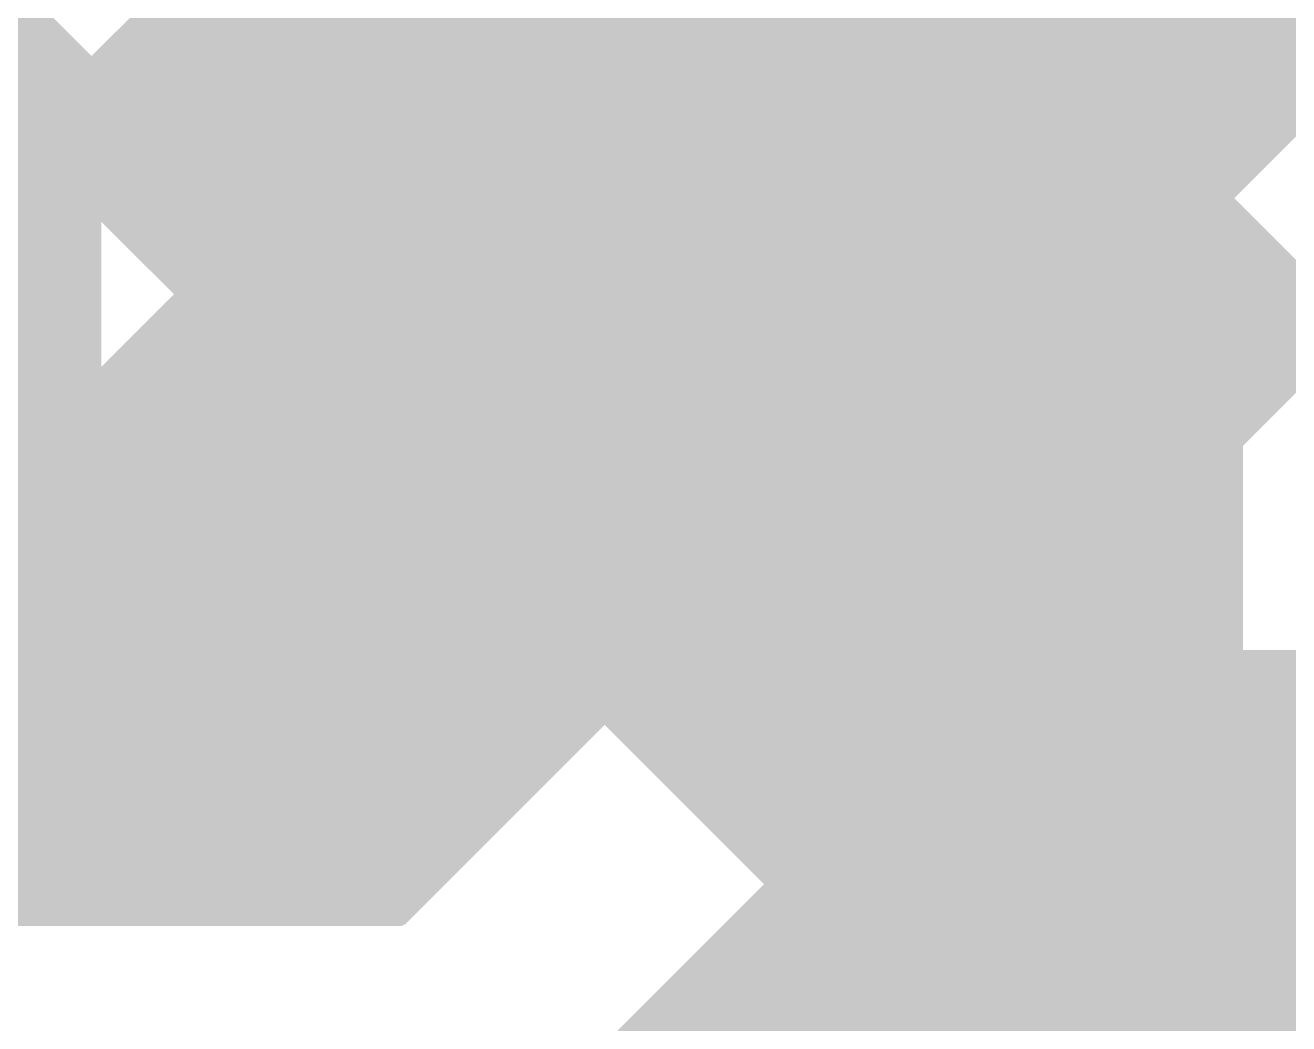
# Model space of a CAD drawing. Extents: x 0 to 99.8, y 0 to 95.2.
# Drawn here: x 46.18 to 56.03, y 36.56 to 44.35 of the extents above; entities that cross this region are included whole.
import ezdxf

# ---------------------------------------------------------------- set-up
doc = ezdxf.new("R2010")
doc.units = 0
doc.layers.add('156', color=253, linetype='CONTINUOUS')
doc.layers.add('157', color=20, linetype='CONTINUOUS')

msp = doc.modelspace()

# ---------------------------------------------------------------- linework, layer by layer
at = {"layer": '156', "const_width": 0.1524}
for points in [[(53.8, 40.1), (54.9, 41.2)], [(54.9, 41.2), (55.6, 41.2)], [(55.6, 41.2), (55.6, 39.4)], [(54.848, 41.148), (55.6, 41.148)], [(54.6956, 40.9956), (55.6, 40.9956)], [(54.5432, 40.8432), (55.6, 40.8432)], [(54.3908, 40.6908), (55.6, 40.6908)], [(54.2384, 40.5384), (55.6, 40.5384)], [(54.086, 40.386), (55.6, 40.386)], [(53.9336, 40.2336), (55.6, 40.2336)], [(53.8, 39.4), (53.8, 40.1)], [(53.8, 40.0812), (55.6, 40.0812)], [(53.8, 39.9288), (55.6, 39.9288)], [(53.8, 39.7764), (55.6, 39.7764)], [(53.8, 39.624), (55.6, 39.624)], [(53.8, 39.4716), (55.6, 39.4716)], [(49, 34.6), (53.8, 39.4)], [(55.6, 39.4), (56.2, 39.4)], [(53.7192, 39.3192), (58.4, 39.3192)], [(53.5668, 39.1668), (58.4, 39.1668)], [(53.4144, 39.0144), (58.4, 39.0144)], [(53.262, 38.862), (58.8, 38.862)], [(53.1096, 38.7096), (58.8, 38.7096)], [(52.9572, 38.5572), (58.8, 38.5572)], [(52.8048, 38.4048), (58.8, 38.4048)], [(52.6524, 38.2524), (58.8, 38.2524)], [(52.5, 38.1), (58.8, 38.1)], [(52.3476, 37.9476), (58.8, 37.9476)], [(52.1952, 37.7952), (58.8, 37.7952)], [(52.0428, 37.6428), (58.8, 37.6428)], [(51.8904, 37.4904), (58.8, 37.4904)], [(51.738, 37.338), (58.8, 37.338)], [(51.5856, 37.1856), (58.8, 37.1856)], [(51.4332, 37.0332), (58.8, 37.0332)], [(51.2808, 36.8808), (58.8, 36.8808)], [(51.1284, 36.7284), (58.8, 36.7284)], [(50.976, 36.576), (58.8, 36.576)]]:
    msp.add_lwpolyline(points, dxfattribs=at)
at = {"layer": '156', "const_width": 0.0762}
for points in [[(54.9, 41.2381, 1), (54.9, 41.1619)], [(54.9269, 41.1731, 1), (54.8731, 41.2269)], [(55.6381, 41.2, 1), (55.5619, 41.2)], [(55.6, 41.1619, 1), (55.6, 41.2381)], [(54.848, 41.1861, 1), (54.848, 41.1099)], [(55.6, 41.1099, 1), (55.6, 41.1861)], [(54.6956, 41.0337, 1), (54.6956, 40.9575)], [(55.6, 40.9575, 1), (55.6, 41.0337)], [(54.5432, 40.8813, 1), (54.5432, 40.8051)], [(55.6, 40.8051, 1), (55.6, 40.8813)], [(54.3908, 40.7289, 1), (54.3908, 40.6527)], [(55.6, 40.6527, 1), (55.6, 40.7289)], [(54.2384, 40.5765, 1), (54.2384, 40.5003)], [(55.6, 40.5003, 1), (55.6, 40.5765)], [(54.086, 40.4241, 1), (54.086, 40.3479)], [(55.6, 40.3479, 1), (55.6, 40.4241)], [(53.9336, 40.2717, 1), (53.9336, 40.1955)], [(55.6, 40.1955, 1), (55.6, 40.2717)], [(53.8381, 40.1, 1), (53.7619, 40.1)], [(53.8, 40.1193, 1), (53.8, 40.0431)], [(53.7731, 40.1269, 1), (53.8269, 40.0731)], [(55.6, 40.0431, 1), (55.6, 40.1193)], [(53.8, 39.9669, 1), (53.8, 39.8907)], [(55.6, 39.8907, 1), (55.6, 39.9669)], [(53.8, 39.8145, 1), (53.8, 39.7383)], [(55.6, 39.7383, 1), (55.6, 39.8145)], [(53.8, 39.6621, 1), (53.8, 39.5859)], [(55.6, 39.5859, 1), (55.6, 39.6621)], [(53.8, 39.5097, 1), (53.8, 39.4335)], [(55.6, 39.4335, 1), (55.6, 39.5097)], [(53.7619, 39.4, 1), (53.8381, 39.4)], [(53.8269, 39.3731, 1), (53.7731, 39.4269)], [(55.6, 39.4381, 1), (55.6, 39.3619)], [(55.5619, 39.4, 1), (55.6381, 39.4)], [(53.7192, 39.3573, 1), (53.7192, 39.2811)], [(53.5668, 39.2049, 1), (53.5668, 39.1287)], [(53.4144, 39.0525, 1), (53.4144, 38.9763)], [(53.262, 38.9001, 1), (53.262, 38.8239)], [(53.1096, 38.7477, 1), (53.1096, 38.6715)], [(52.9572, 38.5953, 1), (52.9572, 38.5191)], [(52.8048, 38.4429, 1), (52.8048, 38.3667)], [(52.6524, 38.2905, 1), (52.6524, 38.2143)], [(52.5, 38.1381, 1), (52.5, 38.0619)], [(52.3476, 37.9857, 1), (52.3476, 37.9095)], [(52.1952, 37.8333, 1), (52.1952, 37.7571)], [(52.0428, 37.6809, 1), (52.0428, 37.6047)], [(51.8904, 37.5285, 1), (51.8904, 37.4523)], [(51.738, 37.3761, 1), (51.738, 37.2999)], [(51.5856, 37.2237, 1), (51.5856, 37.1475)], [(51.4332, 37.0713, 1), (51.4332, 36.9951)], [(51.2808, 36.9189, 1), (51.2808, 36.8427)], [(51.1284, 36.7665, 1), (51.1284, 36.6903)], [(50.976, 36.6141, 1), (50.976, 36.5379)]]:
    msp.add_lwpolyline(points, format="xyb", dxfattribs=at)
at = {"layer": '157', "const_width": 0.1524}
for points in [[(50.6, 47.9), (46.2, 43.5)], [(56.5, 42), (50.6, 47.9)], [(46.7, 41.5), (51.8, 46.6)], [(44.7, 46), (46.7, 44)], [(57.6, 45.1), (51.1, 38.6)], [(44.1516, 44.3484), (46.3516, 44.3484)], [(47.0484, 44.3484), (54.1516, 44.3484)], [(49.5484, 44.3484), (56.8484, 44.3484)], [(44.304, 44.196), (46.504, 44.196)], [(46.896, 44.196), (54.304, 44.196)], [(49.396, 44.196), (56.696, 44.196)], [(44.4564, 44.0436), (46.6564, 44.0436)], [(46.7, 44), (46.7, 41.5)], [(46.7436, 44.0436), (54.4564, 44.0436)], [(49.2436, 44.0436), (56.5436, 44.0436)], [(44.6088, 43.8912), (46.7, 43.8912)], [(46.5912, 43.8912), (54.6088, 43.8912)], [(49.0912, 43.8912), (56.3912, 43.8912)], [(44.7612, 43.7388), (46.7, 43.7388)], [(46.4388, 43.7388), (54.7612, 43.7388)], [(48.9388, 43.7388), (56.2388, 43.7388)], [(44.9136, 43.5864), (46.7, 43.5864)], [(46.2864, 43.5864), (54.9136, 43.5864)], [(48.7864, 43.5864), (56.0864, 43.5864)], [(46.2, 43.5), (52.1, 37.6)], [(45.066, 43.434), (46.7, 43.434)], [(46.266, 43.434), (55.066, 43.434)], [(48.634, 43.434), (55.934, 43.434)], [(45.2, 43.2816), (46.7, 43.2816)], [(46.4184, 43.2816), (55.2184, 43.2816)], [(48.4816, 43.2816), (55.7816, 43.2816)], [(45.2, 43.1292), (46.7, 43.1292)], [(46.5708, 43.1292), (55.3708, 43.1292)], [(48.3292, 43.1292), (55.6292, 43.1292)], [(45.2, 42.9768), (46.7, 42.9768)], [(46.7232, 42.9768), (55.5232, 42.9768)], [(48.1768, 42.9768), (55.4768, 42.9768)], [(45.2, 42.8244), (46.7, 42.8244)], [(46.8756, 42.8244), (55.6756, 42.8244)], [(48.0244, 42.8244), (55.3244, 42.8244)], [(45.2, 42.672), (46.7, 42.672)], [(47.028, 42.672), (55.828, 42.672)], [(47.872, 42.672), (55.172, 42.672)], [(45.2, 42.5196), (46.7, 42.5196)], [(47.1804, 42.5196), (55.9804, 42.5196)], [(47.7196, 42.5196), (55.0196, 42.5196)], [(45.2, 42.3672), (46.7, 42.3672)], [(47.3328, 42.3672), (56.1328, 42.3672)], [(47.5672, 42.3672), (54.8672, 42.3672)], [(45.2, 42.2148), (46.7, 42.2148)], [(47.4148, 42.2148), (54.7148, 42.2148)], [(47.4852, 42.2148), (56.2852, 42.2148)], [(45.2, 42.0624), (46.7, 42.0624)], [(47.2624, 42.0624), (54.5624, 42.0624)], [(47.6376, 42.0624), (56.4376, 42.0624)], [(52.1, 37.6), (56.5, 42)], [(45.2, 41.91), (46.7, 41.91)], [(47.11, 41.91), (54.41, 41.91)], [(47.79, 41.91), (56.41, 41.91)], [(45.2, 41.7576), (46.7, 41.7576)], [(46.9576, 41.7576), (54.2576, 41.7576)], [(47.9424, 41.7576), (56.2576, 41.7576)], [(45.2, 41.6052), (46.7, 41.6052)], [(46.8052, 41.6052), (54.1052, 41.6052)], [(48.0948, 41.6052), (56.1052, 41.6052)], [(45.2, 41.4528), (53.9528, 41.4528)], [(48.2472, 41.4528), (55.9528, 41.4528)], [(45.2, 41.3004), (53.8004, 41.3004)], [(48.3996, 41.3004), (55.8004, 41.3004)], [(45.2, 41.148), (53.648, 41.148)], [(48.552, 41.148), (55.648, 41.148)], [(45.2, 40.9956), (53.4956, 40.9956)], [(48.7044, 40.9956), (55.4956, 40.9956)], [(45.2, 40.8432), (53.3432, 40.8432)], [(48.8568, 40.8432), (55.3432, 40.8432)], [(45.2, 40.6908), (53.1908, 40.6908)], [(49.0092, 40.6908), (55.1908, 40.6908)], [(45.2, 40.5384), (53.0384, 40.5384)], [(49.1616, 40.5384), (55.0384, 40.5384)], [(45.2, 40.386), (52.886, 40.386)], [(49.314, 40.386), (54.886, 40.386)], [(45.2, 40.2336), (52.7336, 40.2336)], [(49.4664, 40.2336), (54.7336, 40.2336)], [(45.2, 40.0812), (52.5812, 40.0812)], [(49.6188, 40.0812), (54.5812, 40.0812)], [(45.2, 39.9288), (52.4288, 39.9288)], [(49.7712, 39.9288), (54.4288, 39.9288)], [(45.2, 39.7764), (52.2764, 39.7764)], [(49.9236, 39.7764), (54.2764, 39.7764)], [(45.2, 39.624), (52.124, 39.624)], [(50.076, 39.624), (54.124, 39.624)], [(45.2, 39.4716), (51.9716, 39.4716)], [(50.2284, 39.4716), (53.9716, 39.4716)], [(45.2, 39.3192), (51.8192, 39.3192)], [(50.3808, 39.3192), (53.8192, 39.3192)], [(45.2, 39.1668), (51.6668, 39.1668)], [(50.5332, 39.1668), (53.6668, 39.1668)], [(45.2, 39.0144), (51.5144, 39.0144)], [(50.7, 39), (49.1, 37.4)], [(50.6856, 39.0144), (53.5144, 39.0144)], [(51.1, 38.6), (50.7, 39)], [(45.2, 38.862), (50.562, 38.862)], [(50.838, 38.862), (53.362, 38.862)], [(50.838, 38.862), (51.362, 38.862)], [(45.2, 38.7096), (50.4096, 38.7096)], [(50.9904, 38.7096), (53.2096, 38.7096)], [(50.9904, 38.7096), (51.2096, 38.7096)], [(45.2, 38.5572), (50.2572, 38.5572)], [(51.1428, 38.5572), (53.0572, 38.5572)], [(45.2, 38.4048), (50.1048, 38.4048)], [(51.2952, 38.4048), (52.9048, 38.4048)], [(45.2476, 38.2524), (49.9524, 38.2524)], [(51.4476, 38.2524), (52.7524, 38.2524)], [(45.4, 38.1), (49.8, 38.1)], [(51.6, 38.1), (52.6, 38.1)], [(45.5524, 37.9476), (49.6476, 37.9476)], [(51.7524, 37.9476), (52.4476, 37.9476)], [(45.7048, 37.7952), (49.4952, 37.7952)], [(51.9048, 37.7952), (52.2952, 37.7952)], [(45.8572, 37.6428), (49.3428, 37.6428)], [(52.0572, 37.6428), (52.1428, 37.6428)], [(46.0096, 37.4904), (49.1904, 37.4904)], [(49.1, 37.4), (46.1, 37.4)]]:
    msp.add_lwpolyline(points, dxfattribs=at)
at = {"layer": '157', "const_width": 0.0762}
for points in [[(46.3516, 44.3103, 1), (46.3516, 44.3865)], [(47.0484, 44.3865, 1), (47.0484, 44.3103)], [(49.5484, 44.3865, 1), (49.5484, 44.3103)], [(54.1516, 44.3103, 1), (54.1516, 44.3865)], [(46.504, 44.1579, 1), (46.504, 44.2341)], [(46.896, 44.2341, 1), (46.896, 44.1579)], [(49.396, 44.2341, 1), (49.396, 44.1579)], [(54.304, 44.1579, 1), (54.304, 44.2341)], [(46.6564, 44.0055, 1), (46.6564, 44.0817)], [(46.7381, 44, 1), (46.6619, 44)], [(46.6731, 43.9731, 1), (46.7269, 44.0269)], [(46.7436, 44.0817, 1), (46.7436, 44.0055)], [(49.2436, 44.0817, 1), (49.2436, 44.0055)], [(54.4564, 44.0055, 1), (54.4564, 44.0817)], [(46.5912, 43.9293, 1), (46.5912, 43.8531)], [(46.7, 43.8531, 1), (46.7, 43.9293)], [(49.0912, 43.9293, 1), (49.0912, 43.8531)], [(54.6088, 43.8531, 1), (54.6088, 43.9293)], [(46.4388, 43.7769, 1), (46.4388, 43.7007)], [(46.7, 43.7007, 1), (46.7, 43.7769)], [(48.9388, 43.7769, 1), (48.9388, 43.7007)], [(54.7612, 43.7007, 1), (54.7612, 43.7769)], [(46.2864, 43.6245, 1), (46.2864, 43.5483)], [(46.7, 43.5483, 1), (46.7, 43.6245)], [(48.7864, 43.6245, 1), (48.7864, 43.5483)], [(54.9136, 43.5483, 1), (54.9136, 43.6245)], [(46.2269, 43.5269, 1), (46.1731, 43.4731)], [(46.1731, 43.5269, 1), (46.2269, 43.4731)], [(46.266, 43.4721, 1), (46.266, 43.3959)], [(46.7, 43.3959, 1), (46.7, 43.4721)], [(48.634, 43.4721, 1), (48.634, 43.3959)], [(55.066, 43.3959, 1), (55.066, 43.4721)], [(55.934, 43.3959, 1), (55.934, 43.4721)], [(46.4184, 43.3197, 1), (46.4184, 43.2435)], [(46.7, 43.2435, 1), (46.7, 43.3197)], [(48.4816, 43.3197, 1), (48.4816, 43.2435)], [(55.2184, 43.2435, 1), (55.2184, 43.3197)], [(55.7816, 43.2435, 1), (55.7816, 43.3197)], [(46.5708, 43.1673, 1), (46.5708, 43.0911)], [(46.7, 43.0911, 1), (46.7, 43.1673)], [(48.3292, 43.1673, 1), (48.3292, 43.0911)], [(55.3708, 43.0911, 1), (55.3708, 43.1673)], [(55.6292, 43.0911, 1), (55.6292, 43.1673)], [(46.7232, 43.0149, 1), (46.7232, 42.9387)], [(46.7, 42.9387, 1), (46.7, 43.0149)], [(48.1768, 43.0149, 1), (48.1768, 42.9387)], [(55.4768, 42.9387, 1), (55.4768, 43.0149)], [(55.5232, 42.9387, 1), (55.5232, 43.0149)], [(46.7, 42.7863, 1), (46.7, 42.8625)], [(46.8756, 42.8625, 1), (46.8756, 42.7863)], [(48.0244, 42.8625, 1), (48.0244, 42.7863)], [(55.3244, 42.7863, 1), (55.3244, 42.8625)], [(55.6756, 42.7863, 1), (55.6756, 42.8625)], [(46.7, 42.6339, 1), (46.7, 42.7101)], [(47.028, 42.7101, 1), (47.028, 42.6339)], [(47.872, 42.7101, 1), (47.872, 42.6339)], [(55.172, 42.6339, 1), (55.172, 42.7101)], [(55.828, 42.6339, 1), (55.828, 42.7101)], [(46.7, 42.4815, 1), (46.7, 42.5577)], [(47.1804, 42.5577, 1), (47.1804, 42.4815)], [(47.7196, 42.5577, 1), (47.7196, 42.4815)], [(55.0196, 42.4815, 1), (55.0196, 42.5577)], [(55.9804, 42.4815, 1), (55.9804, 42.5577)], [(46.7, 42.3291, 1), (46.7, 42.4053)], [(47.3328, 42.4053, 1), (47.3328, 42.3291)], [(47.5672, 42.4053, 1), (47.5672, 42.3291)], [(54.8672, 42.3291, 1), (54.8672, 42.4053)], [(46.7, 42.1767, 1), (46.7, 42.2529)], [(47.4148, 42.2529, 1), (47.4148, 42.1767)], [(47.4852, 42.2529, 1), (47.4852, 42.1767)], [(54.7148, 42.1767, 1), (54.7148, 42.2529)], [(46.7, 42.0243, 1), (46.7, 42.1005)], [(47.2624, 42.1005, 1), (47.2624, 42.0243)], [(47.6376, 42.1005, 1), (47.6376, 42.0243)], [(54.5624, 42.0243, 1), (54.5624, 42.1005)], [(46.7, 41.8719, 1), (46.7, 41.9481)], [(47.11, 41.9481, 1), (47.11, 41.8719)], [(47.79, 41.9481, 1), (47.79, 41.8719)], [(54.41, 41.8719, 1), (54.41, 41.9481)], [(46.7, 41.7195, 1), (46.7, 41.7957)], [(46.9576, 41.7957, 1), (46.9576, 41.7195)], [(47.9424, 41.7957, 1), (47.9424, 41.7195)], [(54.2576, 41.7195, 1), (54.2576, 41.7957)], [(46.7, 41.5671, 1), (46.7, 41.6433)], [(46.8052, 41.6433, 1), (46.8052, 41.5671)], [(48.0948, 41.6433, 1), (48.0948, 41.5671)], [(54.1052, 41.5671, 1), (54.1052, 41.6433)], [(46.6731, 41.5269, 1), (46.7269, 41.4731)], [(46.6619, 41.5, 1), (46.7381, 41.5)], [(48.2472, 41.4909, 1), (48.2472, 41.4147)], [(53.9528, 41.4147, 1), (53.9528, 41.4909)], [(55.9528, 41.4147, 1), (55.9528, 41.4909)], [(48.3996, 41.3385, 1), (48.3996, 41.2623)], [(53.8004, 41.2623, 1), (53.8004, 41.3385)], [(55.8004, 41.2623, 1), (55.8004, 41.3385)], [(48.552, 41.1861, 1), (48.552, 41.1099)], [(53.648, 41.1099, 1), (53.648, 41.1861)], [(55.648, 41.1099, 1), (55.648, 41.1861)], [(48.7044, 41.0337, 1), (48.7044, 40.9575)], [(53.4956, 40.9575, 1), (53.4956, 41.0337)], [(55.4956, 40.9575, 1), (55.4956, 41.0337)], [(48.8568, 40.8813, 1), (48.8568, 40.8051)], [(53.3432, 40.8051, 1), (53.3432, 40.8813)], [(55.3432, 40.8051, 1), (55.3432, 40.8813)], [(49.0092, 40.7289, 1), (49.0092, 40.6527)], [(53.1908, 40.6527, 1), (53.1908, 40.7289)], [(55.1908, 40.6527, 1), (55.1908, 40.7289)], [(49.1616, 40.5765, 1), (49.1616, 40.5003)], [(53.0384, 40.5003, 1), (53.0384, 40.5765)], [(55.0384, 40.5003, 1), (55.0384, 40.5765)], [(49.314, 40.4241, 1), (49.314, 40.3479)], [(52.886, 40.3479, 1), (52.886, 40.4241)], [(54.886, 40.3479, 1), (54.886, 40.4241)], [(49.4664, 40.2717, 1), (49.4664, 40.1955)], [(52.7336, 40.1955, 1), (52.7336, 40.2717)], [(54.7336, 40.1955, 1), (54.7336, 40.2717)], [(49.6188, 40.1193, 1), (49.6188, 40.0431)], [(52.5812, 40.0431, 1), (52.5812, 40.1193)], [(54.5812, 40.0431, 1), (54.5812, 40.1193)], [(49.7712, 39.9669, 1), (49.7712, 39.8907)], [(52.4288, 39.8907, 1), (52.4288, 39.9669)], [(54.4288, 39.8907, 1), (54.4288, 39.9669)], [(49.9236, 39.8145, 1), (49.9236, 39.7383)], [(52.2764, 39.7383, 1), (52.2764, 39.8145)], [(54.2764, 39.7383, 1), (54.2764, 39.8145)], [(50.076, 39.6621, 1), (50.076, 39.5859)], [(52.124, 39.5859, 1), (52.124, 39.6621)], [(54.124, 39.5859, 1), (54.124, 39.6621)], [(50.2284, 39.5097, 1), (50.2284, 39.4335)], [(51.9716, 39.4335, 1), (51.9716, 39.5097)], [(53.9716, 39.4335, 1), (53.9716, 39.5097)], [(50.3808, 39.3573, 1), (50.3808, 39.2811)], [(51.8192, 39.2811, 1), (51.8192, 39.3573)], [(53.8192, 39.2811, 1), (53.8192, 39.3573)], [(50.5332, 39.2049, 1), (50.5332, 39.1287)], [(51.6668, 39.1287, 1), (51.6668, 39.2049)], [(53.6668, 39.1287, 1), (53.6668, 39.2049)], [(50.6856, 39.0525, 1), (50.6856, 38.9763)], [(50.7269, 39.0269, 1), (50.6731, 38.9731)], [(50.7269, 38.9731, 1), (50.6731, 39.0269)], [(51.5144, 38.9763, 1), (51.5144, 39.0525)], [(53.5144, 38.9763, 1), (53.5144, 39.0525)], [(50.562, 38.8239, 1), (50.562, 38.9001)], [(50.838, 38.9001, 1), (50.838, 38.8239)], [(50.838, 38.9001, 1), (50.838, 38.8239)], [(51.362, 38.8239, 1), (51.362, 38.9001)], [(53.362, 38.8239, 1), (53.362, 38.9001)], [(50.4096, 38.6715, 1), (50.4096, 38.7477)], [(50.9904, 38.7477, 1), (50.9904, 38.6715)], [(50.9904, 38.7477, 1), (50.9904, 38.6715)], [(51.2096, 38.6715, 1), (51.2096, 38.7477)], [(53.2096, 38.6715, 1), (53.2096, 38.7477)], [(50.2572, 38.5191, 1), (50.2572, 38.5953)], [(51.0731, 38.6269, 1), (51.1269, 38.5731)], [(51.0731, 38.5731, 1), (51.1269, 38.6269)], [(51.1428, 38.5953, 1), (51.1428, 38.5191)], [(53.0572, 38.5191, 1), (53.0572, 38.5953)], [(50.1048, 38.3667, 1), (50.1048, 38.4429)], [(51.2952, 38.4429, 1), (51.2952, 38.3667)], [(52.9048, 38.3667, 1), (52.9048, 38.4429)], [(49.9524, 38.2143, 1), (49.9524, 38.2905)], [(51.4476, 38.2905, 1), (51.4476, 38.2143)], [(52.7524, 38.2143, 1), (52.7524, 38.2905)], [(49.8, 38.0619, 1), (49.8, 38.1381)], [(51.6, 38.1381, 1), (51.6, 38.0619)], [(52.6, 38.0619, 1), (52.6, 38.1381)], [(49.6476, 37.9095, 1), (49.6476, 37.9857)], [(51.7524, 37.9857, 1), (51.7524, 37.9095)], [(52.4476, 37.9095, 1), (52.4476, 37.9857)], [(49.4952, 37.7571, 1), (49.4952, 37.8333)], [(51.9048, 37.8333, 1), (51.9048, 37.7571)], [(52.2952, 37.7571, 1), (52.2952, 37.8333)], [(49.3428, 37.6047, 1), (49.3428, 37.6809)], [(52.0572, 37.6809, 1), (52.0572, 37.6047)], [(52.0731, 37.6269, 1), (52.1269, 37.5731)], [(52.0731, 37.5731, 1), (52.1269, 37.6269)], [(52.1428, 37.6047, 1), (52.1428, 37.6809)], [(49.1904, 37.4523, 1), (49.1904, 37.5285)], [(49.0731, 37.4269, 1), (49.1269, 37.3731)], [(49.1, 37.3619, 1), (49.1, 37.4381)]]:
    msp.add_lwpolyline(points, format="xyb", dxfattribs=at)

doc.saveas('drawing.dxf')
